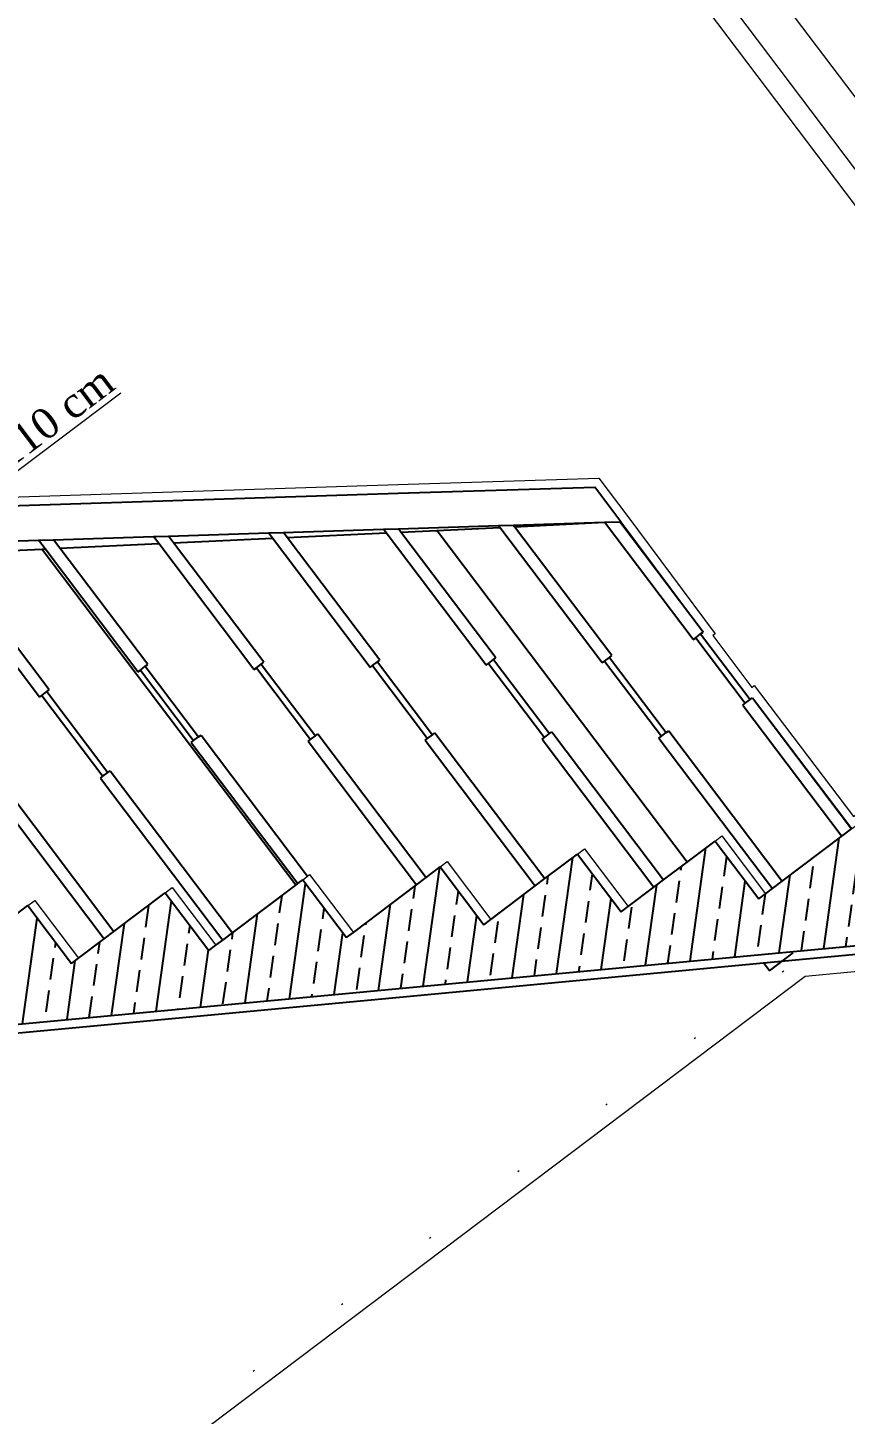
# Model space of a CAD drawing. Header units: millimetres. Extents: x 2232 to 85269, y -3593 to 5869.
# Drawn here: x 3842.9 to 3889.9, y 4358.1 to 4437.8 of the extents above; entities that cross this region are included whole.
import ezdxf

# ---------------------------------------------------------------- set-up
doc = ezdxf.new("R2010")
doc.units = ezdxf.units.MM
doc.linetypes.add('DOTX2', pattern=[0.5, 0, -0.5])
doc.layers.add('DOĞRAMA', color=33, linetype='Continuous')
doc.layers.add('Standart', color=7, linetype='Continuous')
for name, color, linetype, lineweight in [('iz', 1, 'DOTX2', 20), ('Kiris', 7, 'Continuous', 30), ('sıva iç', 21, 'Continuous', 0), ('yazı', 11, 'Continuous', 20), ('ölçü iç', 170, 'Continuous', 9), ('ÖLÇÜ İÇ', 7, 'Continuous', 9)]:
    doc.layers.add(name, color=color, linetype=linetype, lineweight=lineweight)
doc.styles.get("Standard").update_dxf_attribs({"font": 'arial.ttf'})
doc.styles.add('Times roman', font='times.ttf')
doc.dimstyles.new('zulay iç ölçü', dxfattribs={"dimtxt": 10, "dimasz": 5, "dimexe": 0.18, "dimexo": 0, "dimgap": 2, "dimtad": 3, "dimdec": 0, "dimzin": 0, "dimdsep": 46, "dimtxsty": 'Standard', "dimblk": 'ARCHTICK', "dimcen": 0.09, "dimse1": 1, "dimse2": 1, "dimadec": 0, "dimazin": 0, "dimtfac": 1, "dimtdec": 0, "dimtix": 1, "dimtofl": 0, "dimtmove": 0, "dimatfit": 3, "dimldrblk": 'ARCHTICK', "dimfxl": 1, "dimtolj": 1, "dimtzin": 0, "dimarcsym": 0})

# ---------------------------------------------------------------- blocks, each defined once
blk = doc.blocks.new('IDE991Entity4328')
at = {"layer": 'Standart', "linetype": 'Continuous', "lineweight": -3}
h = blk.add_hatch(dxfattribs=at)
h.set_pattern_fill('ANSI33', color=171, scale=40, style=0)
h.set_pattern_definition([(45, (0, 0), (-7.07107, 7.07107), []), (45, (7.071, 0), (-7.07107, 7.07107), [5, -2.5])])
h.paths.add_polyline_path([(936, 566.67), (963, 566.67), (963, 550), (990, 550), (990, 533.33), (1017, 533.33), (1017, 516.67), (1044, 516.67), (1044, 500), (1071, 500), (1071, 483.33), (1098, 483.33), (1098, 466.67), (1125, 466.67), (1125, 435), (909, 568.33), (909, 583.33), (936, 583.33)])
blk = doc.blocks.new('IDE991Entity4692')
at = {"layer": 'Standart', "color": 159, "linetype": 'Continuous', "lineweight": -3}
blk.add_lwpolyline([(1090, 452), (1090, 454.25)], dxfattribs=at)
blk = doc.blocks.new('IDE991Entity4693')
at = {"layer": 'Standart', "color": 159, "linetype": 'Continuous', "lineweight": -3}
blk.add_lwpolyline([(1090, 483.33), (1090, 578.91)], dxfattribs=at)
blk = doc.blocks.new('IDE991Entity4696')
at = {"layer": 'Standart', "color": 159, "linetype": 'Continuous', "lineweight": -3}
blk.add_lwpolyline([(1015, 533.33), (1015, 630.16)], dxfattribs=at)
blk = doc.blocks.new('IDE991Entity4701')
at = {"layer": 'Standart', "color": 134, "linetype": 'Continuous', "lineweight": -3}
blk.add_lwpolyline([(1121.94, 504.46), (1121.94, 466.67)], dxfattribs=at)
blk = doc.blocks.new('IDE991Entity4702')
at = {"layer": 'Standart', "color": 134, "linetype": 'Continuous', "lineweight": -3}
blk.add_lwpolyline([(1121.94, 504.46), (1122.65, 504.46)], dxfattribs=at)
blk = doc.blocks.new('IDE991Entity4703')
at = {"layer": 'Standart', "color": 134, "linetype": 'Continuous', "lineweight": -3}
blk.add_lwpolyline([(1122.65, 523.35), (1122.65, 504.46)], dxfattribs=at)
blk = doc.blocks.new('IDE991Entity4704')
at = {"layer": 'Standart', "color": 134, "linetype": 'Continuous', "lineweight": -3}
blk.add_lwpolyline([(1121.94, 523.35), (1121.94, 557.16)], dxfattribs=at)
blk = doc.blocks.new('IDE991Entity4705')
at = {"layer": 'Standart', "color": 134, "linetype": 'Continuous', "lineweight": -3}
blk.add_lwpolyline([(1121.94, 523.35), (1122.65, 523.35)], dxfattribs=at)
blk = doc.blocks.new('IDE991Entity4706')
at = {"layer": 'Standart', "color": 134, "linetype": 'Continuous', "lineweight": -3}
blk.add_lwpolyline([(1124.77, 504.46), (1124.77, 466.67)], dxfattribs=at)
blk = doc.blocks.new('IDE991Entity4707')
at = {"layer": 'Standart', "color": 134, "linetype": 'Continuous', "lineweight": -3}
blk.add_lwpolyline([(1124.06, 523.35), (1124.06, 504.46)], dxfattribs=at)
blk = doc.blocks.new('IDE991Entity4708')
at = {"layer": 'Standart', "color": 134, "linetype": 'Continuous', "lineweight": -3}
blk.add_lwpolyline([(1124.77, 523.35), (1124.77, 555.16)], dxfattribs=at)
blk = doc.blocks.new('IDE991Entity4709')
at = {"layer": 'Standart', "color": 134, "linetype": 'Continuous', "lineweight": -3}
blk.add_lwpolyline([(1101.99, 510), (1101.99, 466.67)], dxfattribs=at)
blk = doc.blocks.new('IDE991Entity4710')
at = {"layer": 'Standart', "color": 134, "linetype": 'Continuous', "lineweight": -3}
blk.add_lwpolyline([(1101.99, 510), (1102.69, 510)], dxfattribs=at)
blk = doc.blocks.new('IDE991Entity4711')
at = {"layer": 'Standart', "color": 134, "linetype": 'Continuous', "lineweight": -3}
blk.add_lwpolyline([(1102.69, 531.67), (1102.69, 510)], dxfattribs=at)
blk = doc.blocks.new('IDE991Entity4712')
at = {"layer": 'Standart', "color": 134, "linetype": 'Continuous', "lineweight": -3}
blk.add_lwpolyline([(1101.99, 531.67), (1101.99, 570.72)], dxfattribs=at)
blk = doc.blocks.new('IDE991Entity4713')
at = {"layer": 'Standart', "color": 134, "linetype": 'Continuous', "lineweight": -3}
blk.add_lwpolyline([(1101.99, 531.67), (1102.69, 531.67)], dxfattribs=at)
blk = doc.blocks.new('IDE991Entity4714')
at = {"layer": 'Standart', "color": 134, "linetype": 'Continuous', "lineweight": -3}
blk.add_lwpolyline([(1104.81, 510), (1104.81, 466.67)], dxfattribs=at)
blk = doc.blocks.new('IDE991Entity4715')
at = {"layer": 'Standart', "color": 134, "linetype": 'Continuous', "lineweight": -3}
blk.add_lwpolyline([(1104.11, 531.67), (1104.11, 510)], dxfattribs=at)
blk = doc.blocks.new('IDE991Entity4716')
at = {"layer": 'Standart', "color": 134, "linetype": 'Continuous', "lineweight": -3}
blk.add_lwpolyline([(1104.81, 531.67), (1104.81, 568.79)], dxfattribs=at)
blk = doc.blocks.new('IDE991Entity4717')
at = {"layer": 'Standart', "color": 134, "linetype": 'Continuous', "lineweight": -3}
blk.add_lwpolyline([(1080.39, 526), (1080.39, 483.33)], dxfattribs=at)
blk = doc.blocks.new('IDE991Entity4718')
at = {"layer": 'Standart', "color": 134, "linetype": 'Continuous', "lineweight": -3}
blk.add_lwpolyline([(1080.39, 526), (1081.09, 526)], dxfattribs=at)
blk = doc.blocks.new('IDE991Entity4719')
at = {"layer": 'Standart', "color": 134, "linetype": 'Continuous', "lineweight": -3}
blk.add_lwpolyline([(1081.09, 547.33), (1081.09, 526)], dxfattribs=at)
blk = doc.blocks.new('IDE991Entity4720')
at = {"layer": 'Standart', "color": 134, "linetype": 'Continuous', "lineweight": -3}
blk.add_lwpolyline([(1080.39, 547.33), (1080.39, 585.48)], dxfattribs=at)
blk = doc.blocks.new('IDE991Entity4721')
at = {"layer": 'Standart', "color": 134, "linetype": 'Continuous', "lineweight": -3}
blk.add_lwpolyline([(1080.39, 547.33), (1081.09, 547.33)], dxfattribs=at)
blk = doc.blocks.new('IDE991Entity4722')
at = {"layer": 'Standart', "color": 134, "linetype": 'Continuous', "lineweight": -3}
blk.add_lwpolyline([(1083.21, 526), (1083.21, 483.33)], dxfattribs=at)
blk = doc.blocks.new('IDE991Entity4723')
at = {"layer": 'Standart', "color": 134, "linetype": 'Continuous', "lineweight": -3}
blk.add_lwpolyline([(1082.51, 547.33), (1082.51, 526)], dxfattribs=at)
blk = doc.blocks.new('IDE991Entity4724')
at = {"layer": 'Standart', "color": 134, "linetype": 'Continuous', "lineweight": -3}
blk.add_lwpolyline([(1083.21, 547.33), (1083.21, 583.55)], dxfattribs=at)
blk = doc.blocks.new('IDE991Entity4725')
at = {"layer": 'Standart', "color": 134, "linetype": 'Continuous', "lineweight": -3}
blk.add_lwpolyline([(1058.79, 542), (1058.79, 500)], dxfattribs=at)
blk = doc.blocks.new('IDE991Entity4726')
at = {"layer": 'Standart', "color": 134, "linetype": 'Continuous', "lineweight": -3}
blk.add_lwpolyline([(1058.79, 542), (1059.49, 542)], dxfattribs=at)
blk = doc.blocks.new('IDE991Entity4727')
at = {"layer": 'Standart', "color": 134, "linetype": 'Continuous', "lineweight": -3}
blk.add_lwpolyline([(1059.49, 563), (1059.49, 542)], dxfattribs=at)
blk = doc.blocks.new('IDE991Entity4728')
at = {"layer": 'Standart', "color": 134, "linetype": 'Continuous', "lineweight": -3}
blk.add_lwpolyline([(1058.79, 563), (1058.79, 600.24)], dxfattribs=at)
blk = doc.blocks.new('IDE991Entity4729')
at = {"layer": 'Standart', "color": 134, "linetype": 'Continuous', "lineweight": -3}
blk.add_lwpolyline([(1058.79, 563), (1059.49, 563)], dxfattribs=at)
blk = doc.blocks.new('IDE991Entity4730')
at = {"layer": 'Standart', "color": 134, "linetype": 'Continuous', "lineweight": -3}
blk.add_lwpolyline([(1061.61, 542), (1061.61, 500)], dxfattribs=at)
blk = doc.blocks.new('IDE991Entity4731')
at = {"layer": 'Standart', "color": 134, "linetype": 'Continuous', "lineweight": -3}
blk.add_lwpolyline([(1060.91, 563), (1060.91, 542)], dxfattribs=at)
blk = doc.blocks.new('IDE991Entity4732')
at = {"layer": 'Standart', "color": 134, "linetype": 'Continuous', "lineweight": -3}
blk.add_lwpolyline([(1061.61, 563), (1061.61, 598.31)], dxfattribs=at)
blk = doc.blocks.new('IDE991Entity4733')
at = {"layer": 'Standart', "color": 134, "linetype": 'Continuous', "lineweight": -3}
blk.add_lwpolyline([(1037.19, 558), (1037.19, 516.67)], dxfattribs=at)
blk = doc.blocks.new('IDE991Entity4734')
at = {"layer": 'Standart', "color": 134, "linetype": 'Continuous', "lineweight": -3}
blk.add_lwpolyline([(1037.19, 558), (1037.89, 558)], dxfattribs=at)
blk = doc.blocks.new('IDE991Entity4735')
at = {"layer": 'Standart', "color": 134, "linetype": 'Continuous', "lineweight": -3}
blk.add_lwpolyline([(1037.89, 578.67), (1037.89, 558)], dxfattribs=at)
blk = doc.blocks.new('IDE991Entity4736')
at = {"layer": 'Standart', "color": 134, "linetype": 'Continuous', "lineweight": -3}
blk.add_lwpolyline([(1037.19, 578.67), (1037.19, 615)], dxfattribs=at)
blk = doc.blocks.new('IDE991Entity4737')
at = {"layer": 'Standart', "color": 134, "linetype": 'Continuous', "lineweight": -3}
blk.add_lwpolyline([(1037.19, 578.67), (1037.89, 578.67)], dxfattribs=at)
blk = doc.blocks.new('IDE991Entity4738')
at = {"layer": 'Standart', "color": 134, "linetype": 'Continuous', "lineweight": -3}
blk.add_lwpolyline([(1040.01, 558), (1040.01, 516.67)], dxfattribs=at)
blk = doc.blocks.new('IDE991Entity4739')
at = {"layer": 'Standart', "color": 134, "linetype": 'Continuous', "lineweight": -3}
blk.add_lwpolyline([(1039.31, 578.67), (1039.31, 558)], dxfattribs=at)
blk = doc.blocks.new('IDE991Entity4740')
at = {"layer": 'Standart', "color": 134, "linetype": 'Continuous', "lineweight": -3}
blk.add_lwpolyline([(1040.01, 578.67), (1040.01, 613.07)], dxfattribs=at)
blk = doc.blocks.new('IDE991Entity4741')
at = {"layer": 'Standart', "color": 134, "linetype": 'Continuous', "lineweight": -3}
blk.add_lwpolyline([(1015.59, 574), (1015.59, 533.33)], dxfattribs=at)
blk = doc.blocks.new('IDE991Entity4742')
at = {"layer": 'Standart', "color": 134, "linetype": 'Continuous', "lineweight": -3}
blk.add_lwpolyline([(1015.59, 574), (1016.29, 574)], dxfattribs=at)
blk = doc.blocks.new('IDE991Entity4743')
at = {"layer": 'Standart', "color": 134, "linetype": 'Continuous', "lineweight": -3}
blk.add_lwpolyline([(1016.29, 594.33), (1016.29, 574)], dxfattribs=at)
blk = doc.blocks.new('IDE991Entity4744')
at = {"layer": 'Standart', "color": 134, "linetype": 'Continuous', "lineweight": -3}
blk.add_lwpolyline([(1015.59, 594.33), (1015.59, 629.76)], dxfattribs=at)
blk = doc.blocks.new('IDE991Entity4745')
at = {"layer": 'Standart', "color": 134, "linetype": 'Continuous', "lineweight": -3}
blk.add_lwpolyline([(1015.59, 594.33), (1016.29, 594.33)], dxfattribs=at)
blk = doc.blocks.new('IDE991Entity4746')
at = {"layer": 'Standart', "color": 134, "linetype": 'Continuous', "lineweight": -3}
blk.add_lwpolyline([(1018.41, 574), (1018.41, 533.33)], dxfattribs=at)
blk = doc.blocks.new('IDE991Entity4747')
at = {"layer": 'Standart', "color": 134, "linetype": 'Continuous', "lineweight": -3}
blk.add_lwpolyline([(1017.71, 594.33), (1017.71, 574)], dxfattribs=at)
blk = doc.blocks.new('IDE991Entity4748')
at = {"layer": 'Standart', "color": 134, "linetype": 'Continuous', "lineweight": -3}
blk.add_lwpolyline([(1018.41, 594.33), (1018.41, 627.83)], dxfattribs=at)
blk = doc.blocks.new('IDE991Entity4749')
at = {"layer": 'Standart', "color": 134, "linetype": 'Continuous', "lineweight": -3}
blk.add_lwpolyline([(993.99, 580), (993.99, 533.33)], dxfattribs=at)
blk = doc.blocks.new('IDE991Entity4750')
at = {"layer": 'Standart', "color": 134, "linetype": 'Continuous', "lineweight": -3}
blk.add_lwpolyline([(993.99, 580), (994.69, 580)], dxfattribs=at)
blk = doc.blocks.new('IDE991Entity4751')
at = {"layer": 'Standart', "color": 134, "linetype": 'Continuous', "lineweight": -3}
blk.add_lwpolyline([(994.69, 603.33), (994.69, 580)], dxfattribs=at)
blk = doc.blocks.new('IDE991Entity4752')
at = {"layer": 'Standart', "color": 134, "linetype": 'Continuous', "lineweight": -3}
blk.add_lwpolyline([(993.99, 603.33), (993.99, 644.52)], dxfattribs=at)
blk = doc.blocks.new('IDE991Entity4753')
at = {"layer": 'Standart', "color": 134, "linetype": 'Continuous', "lineweight": -3}
blk.add_lwpolyline([(993.99, 603.33), (994.69, 603.33)], dxfattribs=at)
blk = doc.blocks.new('IDE991Entity4754')
at = {"layer": 'Standart', "color": 134, "linetype": 'Continuous', "lineweight": -3}
blk.add_lwpolyline([(996.81, 580), (996.81, 533.33)], dxfattribs=at)
blk = doc.blocks.new('IDE991Entity4755')
at = {"layer": 'Standart', "color": 134, "linetype": 'Continuous', "lineweight": -3}
blk.add_lwpolyline([(996.11, 603.33), (996.11, 580)], dxfattribs=at)
blk = doc.blocks.new('IDE991Entity4756')
at = {"layer": 'Standart', "color": 134, "linetype": 'Continuous', "lineweight": -3}
blk.add_lwpolyline([(996.81, 603.33), (996.81, 642.58)], dxfattribs=at)
blk = doc.blocks.new('IDE991Entity4757')
at = {"layer": 'Standart', "color": 134, "linetype": 'Continuous', "lineweight": -3}
blk.add_lwpolyline([(972.39, 596), (972.39, 550)], dxfattribs=at)
blk = doc.blocks.new('IDE991Entity4762')
at = {"layer": 'Standart', "color": 134, "linetype": 'Continuous', "lineweight": -3}
blk.add_lwpolyline([(975.21, 596), (975.21, 550)], dxfattribs=at)
blk = doc.blocks.new('IDE991Entity4799')
at = {"layer": 'Standart', "color": 134, "linetype": 'Continuous', "lineweight": -3}
blk.add_lwpolyline([(996.81, 642.58), (1015, 630.16)], dxfattribs=at)
blk = doc.blocks.new('IDE991Entity4800')
at = {"layer": 'Standart', "color": 134, "linetype": 'Continuous', "lineweight": -3}
blk.add_lwpolyline([(1018.41, 627.83), (1037.19, 615)], dxfattribs=at)
blk = doc.blocks.new('IDE991Entity4801')
at = {"layer": 'Standart', "color": 134, "linetype": 'Continuous', "lineweight": -3}
blk.add_lwpolyline([(1040.01, 613.07), (1058.79, 600.24)], dxfattribs=at)
blk = doc.blocks.new('IDE991Entity4802')
at = {"layer": 'Standart', "color": 134, "linetype": 'Continuous', "lineweight": -3}
blk.add_lwpolyline([(1061.61, 598.31), (1080.39, 585.48)], dxfattribs=at)
blk = doc.blocks.new('IDE991Entity4803')
at = {"layer": 'Standart', "color": 134, "linetype": 'Continuous', "lineweight": -3}
blk.add_lwpolyline([(1083.21, 583.55), (1090, 578.91)], dxfattribs=at)
blk = doc.blocks.new('IDE991Entity4804')
at = {"layer": 'Standart', "color": 134, "linetype": 'Continuous', "lineweight": -3}
blk.add_lwpolyline([(1104.81, 568.79), (1121.94, 557.16)], dxfattribs=at)
blk = doc.blocks.new('IDE991Entity4805')
at = {"layer": 'Standart', "color": 134, "linetype": 'Continuous', "lineweight": -3}
blk.add_lwpolyline([(1125, 555), (1125, 565)], dxfattribs=at)
blk = doc.blocks.new('IDE991Entity5400')
at = {"layer": 'Standart', "color": 159, "linetype": 'Continuous', "lineweight": -3}
blk.add_lwpolyline([(963, 566.67), (963, 550)], dxfattribs=at)
blk = doc.blocks.new('IDE991Entity5403')
at = {"layer": 'Standart', "color": 159, "linetype": 'Continuous', "lineweight": -3}
blk.add_lwpolyline([(990, 550), (990, 533.33)], dxfattribs=at)
blk = doc.blocks.new('IDE991Entity5404')
at = {"layer": 'Standart', "color": 159, "linetype": 'Continuous', "lineweight": -3}
blk.add_lwpolyline([(963, 550), (965, 550)], dxfattribs=at)
blk = doc.blocks.new('IDE991Entity5405')
at = {"layer": 'Standart', "color": 159, "linetype": 'Continuous', "lineweight": -3}
blk.add_lwpolyline([(965, 550), (972.39, 550)], dxfattribs=at)
blk = doc.blocks.new('IDE991Entity5406')
at = {"layer": 'Standart', "color": 159, "linetype": 'Continuous', "lineweight": -3}
blk.add_lwpolyline([(1017, 533.33), (1017, 516.67)], dxfattribs=at)
blk = doc.blocks.new('IDE991Entity5407')
at = {"layer": 'Standart', "color": 159, "linetype": 'Continuous', "lineweight": -3}
blk.add_lwpolyline([(990, 533.33), (992, 533.33)], dxfattribs=at)
blk = doc.blocks.new('IDE991Entity5408')
at = {"layer": 'Standart', "color": 159, "linetype": 'Continuous', "lineweight": -3}
blk.add_lwpolyline([(992, 533.33), (993.99, 533.33)], dxfattribs=at)
blk = doc.blocks.new('IDE991Entity5409')
at = {"layer": 'Standart', "color": 159, "linetype": 'Continuous', "lineweight": -3}
blk.add_lwpolyline([(1044, 516.67), (1044, 500)], dxfattribs=at)
blk = doc.blocks.new('IDE991Entity5410')
at = {"layer": 'Standart', "color": 159, "linetype": 'Continuous', "lineweight": -3}
blk.add_lwpolyline([(1017, 516.67), (1019, 516.67)], dxfattribs=at)
blk = doc.blocks.new('IDE991Entity5411')
at = {"layer": 'Standart', "color": 159, "linetype": 'Continuous', "lineweight": -3}
blk.add_lwpolyline([(1019, 516.67), (1037.19, 516.67)], dxfattribs=at)
blk = doc.blocks.new('IDE991Entity5412')
at = {"layer": 'Standart', "color": 159, "linetype": 'Continuous', "lineweight": -3}
blk.add_lwpolyline([(1071, 500), (1071, 483.33)], dxfattribs=at)
blk = doc.blocks.new('IDE991Entity5413')
at = {"layer": 'Standart', "color": 159, "linetype": 'Continuous', "lineweight": -3}
blk.add_lwpolyline([(1044, 500), (1046, 500)], dxfattribs=at)
blk = doc.blocks.new('IDE991Entity5414')
at = {"layer": 'Standart', "color": 159, "linetype": 'Continuous', "lineweight": -3}
blk.add_lwpolyline([(1046, 500), (1058.79, 500)], dxfattribs=at)
blk = doc.blocks.new('IDE991Entity5415')
at = {"layer": 'Standart', "color": 159, "linetype": 'Continuous', "lineweight": -3}
blk.add_lwpolyline([(1098, 483.33), (1098, 466.67)], dxfattribs=at)
blk = doc.blocks.new('IDE991Entity5416')
at = {"layer": 'Standart', "color": 159, "linetype": 'Continuous', "lineweight": -3}
blk.add_lwpolyline([(1071, 483.33), (1073, 483.33)], dxfattribs=at)
blk = doc.blocks.new('IDE991Entity5417')
at = {"layer": 'Standart', "color": 159, "linetype": 'Continuous', "lineweight": -3}
blk.add_lwpolyline([(1073, 483.33), (1080.39, 483.33)], dxfattribs=at)
blk = doc.blocks.new('IDE991Entity5419')
at = {"layer": 'Standart', "color": 159, "linetype": 'Continuous', "lineweight": -3}
blk.add_lwpolyline([(1098, 466.67), (1100, 466.67)], dxfattribs=at)
blk = doc.blocks.new('IDE991Entity5420')
at = {"layer": 'Standart', "color": 159, "linetype": 'Continuous', "lineweight": -3}
blk.add_lwpolyline([(1100, 466.67), (1101.99, 466.67)], dxfattribs=at)
blk = doc.blocks.new('IDE991Entity5421')
at = {"layer": 'Standart', "color": 159, "linetype": 'Continuous', "lineweight": -3}
blk.add_lwpolyline([(882, 585), (1125, 435)], dxfattribs=at)
blk = doc.blocks.new('IDE991Entity5664')
at = {"layer": 'Standart', "color": 163, "linetype": 'Continuous', "lineweight": 5}
blk.add_lwpolyline([(1098, 483.33), (1100, 483.33)], dxfattribs=at)
blk = doc.blocks.new('IDE991Entity5665')
at = {"layer": 'Standart', "color": 163, "linetype": 'Continuous', "lineweight": 5}
blk.add_lwpolyline([(1100, 483.33), (1100, 466.67)], dxfattribs=at)
blk = doc.blocks.new('IDE991Entity5666')
at = {"layer": 'Standart', "color": 163, "linetype": 'Continuous', "lineweight": 5}
blk.add_lwpolyline([(1071, 500), (1073, 500)], dxfattribs=at)
blk = doc.blocks.new('IDE991Entity5667')
at = {"layer": 'Standart', "color": 163, "linetype": 'Continuous', "lineweight": 5}
blk.add_lwpolyline([(1073, 500), (1073, 483.33)], dxfattribs=at)
blk = doc.blocks.new('IDE991Entity5668')
at = {"layer": 'Standart', "color": 163, "linetype": 'Continuous', "lineweight": 5}
blk.add_lwpolyline([(1044, 516.67), (1046, 516.67)], dxfattribs=at)
blk = doc.blocks.new('IDE991Entity5669')
at = {"layer": 'Standart', "color": 163, "linetype": 'Continuous', "lineweight": 5}
blk.add_lwpolyline([(1046, 516.67), (1046, 500)], dxfattribs=at)
blk = doc.blocks.new('IDE991Entity5670')
at = {"layer": 'Standart', "color": 163, "linetype": 'Continuous', "lineweight": 5}
blk.add_lwpolyline([(1017, 533.33), (1018.41, 533.33)], dxfattribs=at)
blk = doc.blocks.new('IDE991Entity5671')
at = {"layer": 'Standart', "color": 163, "linetype": 'Continuous', "lineweight": 5}
blk.add_lwpolyline([(1019, 533.33), (1019, 516.67)], dxfattribs=at)
blk = doc.blocks.new('IDE991Entity5672')
at = {"layer": 'Standart', "color": 163, "linetype": 'Continuous', "lineweight": 5}
blk.add_lwpolyline([(990, 550), (992, 550)], dxfattribs=at)
blk = doc.blocks.new('IDE991Entity5673')
at = {"layer": 'Standart', "color": 163, "linetype": 'Continuous', "lineweight": 5}
blk.add_lwpolyline([(992, 550), (992, 533.33)], dxfattribs=at)
blk = doc.blocks.new('IDE991Entity5674')
at = {"layer": 'Standart', "color": 163, "linetype": 'Continuous', "lineweight": 5}
blk.add_lwpolyline([(963, 566.67), (965, 566.67)], dxfattribs=at)
blk = doc.blocks.new('IDE991Entity5675')
at = {"layer": 'Standart', "color": 163, "linetype": 'Continuous', "lineweight": 5}
blk.add_lwpolyline([(965, 566.67), (965, 550)], dxfattribs=at)
blk = doc.blocks.new('IDE991Entity5863')
at = {"layer": 'Standart', "color": 11, "linetype": 'Continuous', "lineweight": -3}
blk.add_lwpolyline([(881.43, 583), (1015, 500.55)], dxfattribs=at)
blk = doc.blocks.new('IDE991Entity6134')
at = {"layer": 'Standart', "color": 134, "linetype": 'Continuous', "lineweight": -3}
blk.add_lwpolyline([(1122.65, 504.46), (1124.06, 504.46)], dxfattribs=at)
blk = doc.blocks.new('IDE991Entity6135')
at = {"layer": 'Standart', "color": 134, "linetype": 'Continuous', "lineweight": -3}
blk.add_lwpolyline([(1124.06, 504.46), (1124.77, 504.46)], dxfattribs=at)
blk = doc.blocks.new('IDE991Entity6136')
at = {"layer": 'Standart', "color": 134, "linetype": 'Continuous', "lineweight": -3}
blk.add_lwpolyline([(1122.65, 523.35), (1124.06, 523.35)], dxfattribs=at)
blk = doc.blocks.new('IDE991Entity6137')
at = {"layer": 'Standart', "color": 134, "linetype": 'Continuous', "lineweight": -3}
blk.add_lwpolyline([(1124.06, 523.35), (1124.77, 523.35)], dxfattribs=at)
blk = doc.blocks.new('IDE991Entity6138')
at = {"layer": 'Standart', "color": 134, "linetype": 'Continuous', "lineweight": -3}
blk.add_lwpolyline([(1102.69, 510), (1104.11, 510)], dxfattribs=at)
blk = doc.blocks.new('IDE991Entity6139')
at = {"layer": 'Standart', "color": 134, "linetype": 'Continuous', "lineweight": -3}
blk.add_lwpolyline([(1104.11, 510), (1104.81, 510)], dxfattribs=at)
blk = doc.blocks.new('IDE991Entity6140')
at = {"layer": 'Standart', "color": 134, "linetype": 'Continuous', "lineweight": -3}
blk.add_lwpolyline([(1101.99, 570.72), (1101.99, 571.25)], dxfattribs=at)
blk = doc.blocks.new('IDE991Entity6141')
at = {"layer": 'Standart', "color": 134, "linetype": 'Continuous', "lineweight": -3}
blk.add_lwpolyline([(1102.69, 531.67), (1104.11, 531.67)], dxfattribs=at)
blk = doc.blocks.new('IDE991Entity6142')
at = {"layer": 'Standart', "color": 134, "linetype": 'Continuous', "lineweight": -3}
blk.add_lwpolyline([(1104.11, 531.67), (1104.81, 531.67)], dxfattribs=at)
blk = doc.blocks.new('IDE991Entity6143')
at = {"layer": 'Standart', "color": 134, "linetype": 'Continuous', "lineweight": -3}
blk.add_lwpolyline([(1104.81, 568.79), (1104.81, 569.25)], dxfattribs=at)
blk = doc.blocks.new('IDE991Entity6144')
at = {"layer": 'Standart', "color": 134, "linetype": 'Continuous', "lineweight": -3}
blk.add_lwpolyline([(1081.09, 526), (1082.51, 526)], dxfattribs=at)
blk = doc.blocks.new('IDE991Entity6145')
at = {"layer": 'Standart', "color": 134, "linetype": 'Continuous', "lineweight": -3}
blk.add_lwpolyline([(1082.51, 526), (1083.21, 526)], dxfattribs=at)
blk = doc.blocks.new('IDE991Entity6146')
at = {"layer": 'Standart', "color": 134, "linetype": 'Continuous', "lineweight": -3}
blk.add_lwpolyline([(1080.39, 585.48), (1080.39, 586.5)], dxfattribs=at)
blk = doc.blocks.new('IDE991Entity6147')
at = {"layer": 'Standart', "color": 134, "linetype": 'Continuous', "lineweight": -3}
blk.add_lwpolyline([(1081.09, 547.33), (1082.51, 547.33)], dxfattribs=at)
blk = doc.blocks.new('IDE991Entity6148')
at = {"layer": 'Standart', "color": 134, "linetype": 'Continuous', "lineweight": -3}
blk.add_lwpolyline([(1082.51, 547.33), (1083.21, 547.33)], dxfattribs=at)
blk = doc.blocks.new('IDE991Entity6149')
at = {"layer": 'Standart', "color": 134, "linetype": 'Continuous', "lineweight": -3}
blk.add_lwpolyline([(1083.21, 583.55), (1083.21, 584.5)], dxfattribs=at)
blk = doc.blocks.new('IDE991Entity6150')
at = {"layer": 'Standart', "color": 134, "linetype": 'Continuous', "lineweight": -3}
blk.add_lwpolyline([(1059.49, 542), (1060.91, 542)], dxfattribs=at)
blk = doc.blocks.new('IDE991Entity6151')
at = {"layer": 'Standart', "color": 134, "linetype": 'Continuous', "lineweight": -3}
blk.add_lwpolyline([(1060.91, 542), (1061.61, 542)], dxfattribs=at)
blk = doc.blocks.new('IDE991Entity6152')
at = {"layer": 'Standart', "color": 134, "linetype": 'Continuous', "lineweight": -3}
blk.add_lwpolyline([(1058.79, 600.24), (1058.79, 601.75)], dxfattribs=at)
blk = doc.blocks.new('IDE991Entity6153')
at = {"layer": 'Standart', "color": 134, "linetype": 'Continuous', "lineweight": -3}
blk.add_lwpolyline([(1059.49, 563), (1060.91, 563)], dxfattribs=at)
blk = doc.blocks.new('IDE991Entity6154')
at = {"layer": 'Standart', "color": 134, "linetype": 'Continuous', "lineweight": -3}
blk.add_lwpolyline([(1060.91, 563), (1061.61, 563)], dxfattribs=at)
blk = doc.blocks.new('IDE991Entity6155')
at = {"layer": 'Standart', "color": 134, "linetype": 'Continuous', "lineweight": -3}
blk.add_lwpolyline([(1061.61, 598.31), (1061.61, 599.75)], dxfattribs=at)
blk = doc.blocks.new('IDE991Entity6156')
at = {"layer": 'Standart', "color": 134, "linetype": 'Continuous', "lineweight": -3}
blk.add_lwpolyline([(1037.89, 558), (1039.31, 558)], dxfattribs=at)
blk = doc.blocks.new('IDE991Entity6157')
at = {"layer": 'Standart', "color": 134, "linetype": 'Continuous', "lineweight": -3}
blk.add_lwpolyline([(1039.31, 558), (1040.01, 558)], dxfattribs=at)
blk = doc.blocks.new('IDE991Entity6158')
at = {"layer": 'Standart', "color": 134, "linetype": 'Continuous', "lineweight": -3}
blk.add_lwpolyline([(1037.19, 615), (1037.19, 617)], dxfattribs=at)
blk = doc.blocks.new('IDE991Entity6159')
at = {"layer": 'Standart', "color": 134, "linetype": 'Continuous', "lineweight": -3}
blk.add_lwpolyline([(1037.89, 578.67), (1039.31, 578.67)], dxfattribs=at)
blk = doc.blocks.new('IDE991Entity6160')
at = {"layer": 'Standart', "color": 134, "linetype": 'Continuous', "lineweight": -3}
blk.add_lwpolyline([(1039.31, 578.67), (1040.01, 578.67)], dxfattribs=at)
blk = doc.blocks.new('IDE991Entity6161')
at = {"layer": 'Standart', "color": 134, "linetype": 'Continuous', "lineweight": -3}
blk.add_lwpolyline([(1040.01, 613.07), (1040.01, 615)], dxfattribs=at)
blk = doc.blocks.new('IDE991Entity6162')
at = {"layer": 'Standart', "color": 134, "linetype": 'Continuous', "lineweight": -3}
blk.add_lwpolyline([(1016.29, 574), (1017.71, 574)], dxfattribs=at)
blk = doc.blocks.new('IDE991Entity6163')
at = {"layer": 'Standart', "color": 134, "linetype": 'Continuous', "lineweight": -3}
blk.add_lwpolyline([(1017.71, 574), (1018.41, 574)], dxfattribs=at)
blk = doc.blocks.new('IDE991Entity6164')
at = {"layer": 'Standart', "color": 134, "linetype": 'Continuous', "lineweight": -3}
blk.add_lwpolyline([(1015.59, 629.76), (1015.59, 632.25)], dxfattribs=at)
blk = doc.blocks.new('IDE991Entity6165')
at = {"layer": 'Standart', "color": 134, "linetype": 'Continuous', "lineweight": -3}
blk.add_lwpolyline([(1016.29, 594.33), (1017.71, 594.33)], dxfattribs=at)
blk = doc.blocks.new('IDE991Entity6166')
at = {"layer": 'Standart', "color": 134, "linetype": 'Continuous', "lineweight": -3}
blk.add_lwpolyline([(1017.71, 594.33), (1018.41, 594.33)], dxfattribs=at)
blk = doc.blocks.new('IDE991Entity6167')
at = {"layer": 'Standart', "color": 134, "linetype": 'Continuous', "lineweight": -3}
blk.add_lwpolyline([(1018.41, 627.83), (1018.41, 630.25)], dxfattribs=at)
blk = doc.blocks.new('IDE991Entity6168')
at = {"layer": 'Standart', "color": 134, "linetype": 'Continuous', "lineweight": -3}
blk.add_lwpolyline([(994.69, 580), (996.11, 580)], dxfattribs=at)
blk = doc.blocks.new('IDE991Entity6169')
at = {"layer": 'Standart', "color": 134, "linetype": 'Continuous', "lineweight": -3}
blk.add_lwpolyline([(996.11, 580), (996.81, 580)], dxfattribs=at)
blk = doc.blocks.new('IDE991Entity6171')
at = {"layer": 'Standart', "color": 134, "linetype": 'Continuous', "lineweight": -3}
blk.add_lwpolyline([(994.69, 603.33), (996.11, 603.33)], dxfattribs=at)
blk = doc.blocks.new('IDE991Entity6172')
at = {"layer": 'Standart', "color": 134, "linetype": 'Continuous', "lineweight": -3}
blk.add_lwpolyline([(996.11, 603.33), (996.81, 603.33)], dxfattribs=at)
blk = doc.blocks.new('IDE991Entity6206')
at = {"layer": 'Standart', "color": 134, "linetype": 'Continuous', "lineweight": -3}
blk.add_lwpolyline([(996.81, 645.5), (1015.59, 632.25)], dxfattribs=at)
blk = doc.blocks.new('IDE991Entity6207')
at = {"layer": 'Standart', "color": 134, "linetype": 'Continuous', "lineweight": -3}
blk.add_lwpolyline([(1015.59, 632.25), (1018.41, 630.25)], dxfattribs=at)
blk = doc.blocks.new('IDE991Entity6208')
at = {"layer": 'Standart', "color": 134, "linetype": 'Continuous', "lineweight": -3}
blk.add_lwpolyline([(1018.41, 630.25), (1037.19, 617)], dxfattribs=at)
blk = doc.blocks.new('IDE991Entity6209')
at = {"layer": 'Standart', "color": 134, "linetype": 'Continuous', "lineweight": -3}
blk.add_lwpolyline([(1037.19, 617), (1040.01, 615)], dxfattribs=at)
blk = doc.blocks.new('IDE991Entity6210')
at = {"layer": 'Standart', "color": 134, "linetype": 'Continuous', "lineweight": -3}
blk.add_lwpolyline([(1040.01, 615), (1058.79, 601.75)], dxfattribs=at)
blk = doc.blocks.new('IDE991Entity6211')
at = {"layer": 'Standart', "color": 134, "linetype": 'Continuous', "lineweight": -3}
blk.add_lwpolyline([(1058.79, 601.75), (1061.61, 599.75)], dxfattribs=at)
blk = doc.blocks.new('IDE991Entity6212')
at = {"layer": 'Standart', "color": 134, "linetype": 'Continuous', "lineweight": -3}
blk.add_lwpolyline([(1061.61, 599.75), (1080.39, 586.5)], dxfattribs=at)
blk = doc.blocks.new('IDE991Entity6213')
at = {"layer": 'Standart', "color": 134, "linetype": 'Continuous', "lineweight": -3}
blk.add_lwpolyline([(1080.39, 586.5), (1083.21, 584.5)], dxfattribs=at)
blk = doc.blocks.new('IDE991Entity6214')
at = {"layer": 'Standart', "color": 134, "linetype": 'Continuous', "lineweight": -3}
blk.add_lwpolyline([(1083.21, 584.5), (1101.99, 571.25)], dxfattribs=at)
blk = doc.blocks.new('IDE991Entity6215')
at = {"layer": 'Standart', "color": 134, "linetype": 'Continuous', "lineweight": -3}
blk.add_lwpolyline([(1101.99, 571.25), (1104.81, 569.25)], dxfattribs=at)
blk = doc.blocks.new('IDE991Entity6216')
at = {"layer": 'Standart', "color": 134, "linetype": 'Continuous', "lineweight": -3}
blk.add_lwpolyline([(1104.81, 569.25), (1121.94, 557.16)], dxfattribs=at)
blk = doc.blocks.new('IDE991Entity6217')
at = {"layer": 'Standart', "color": 134, "linetype": 'Continuous', "lineweight": -3}
blk.add_lwpolyline([(1121.94, 557.16), (1124.77, 555.16)], dxfattribs=at)
blk = doc.blocks.new('IDE991Entity6218')
at = {"layer": 'Standart', "color": 134, "linetype": 'Continuous', "lineweight": -3}
blk.add_lwpolyline([(1124.77, 555.16), (1125, 555)], dxfattribs=at)
blk = doc.blocks.new('IDE991Entity6220')
at = {"layer": 'Standart', "color": 134, "linetype": 'Continuous', "lineweight": -3}
blk.add_lwpolyline([(1015, 642.66), (1090, 589.71)], dxfattribs=at)
blk = doc.blocks.new('IDE991Entity6221')
at = {"layer": 'Standart', "color": 134, "linetype": 'Continuous', "lineweight": -3}
blk.add_lwpolyline([(1090, 589.71), (1125, 565)], dxfattribs=at)
blk = doc.blocks.new('IDE991Entity6222')
at = {"layer": 'Standart', "color": 134, "linetype": 'Continuous', "lineweight": -3}
blk.add_lwpolyline([(1015, 630.16), (1015.59, 629.76)], dxfattribs=at)
blk = doc.blocks.new('IDE991Entity6223')
at = {"layer": 'Standart', "color": 134, "linetype": 'Continuous', "lineweight": -3}
blk.add_lwpolyline([(1090, 578.91), (1101.99, 570.72)], dxfattribs=at)
blk = doc.blocks.new('IDE991Entity6234')
at = {"layer": 'Standart', "color": 159, "linetype": 'Continuous', "lineweight": -3}
blk.add_lwpolyline([(1090, 452), (1096.89, 452)], dxfattribs=at)
blk = doc.blocks.new('IDE991Entity6595')
at = {"layer": 'Standart', "color": 159, "linetype": 'Continuous', "lineweight": -3}
blk.add_lwpolyline([(953.61, 566.67), (963, 566.67)], dxfattribs=at)
blk = doc.blocks.new('IDE991Entity6596')
at = {"layer": 'Standart', "color": 159, "linetype": 'Continuous', "lineweight": -3}
blk.add_lwpolyline([(972.39, 550), (975.21, 550)], dxfattribs=at)
blk = doc.blocks.new('IDE991Entity6597')
at = {"layer": 'Standart', "color": 159, "linetype": 'Continuous', "lineweight": -3}
blk.add_lwpolyline([(975.21, 550), (990, 550)], dxfattribs=at)
blk = doc.blocks.new('IDE991Entity6598')
at = {"layer": 'Standart', "color": 159, "linetype": 'Continuous', "lineweight": -3}
blk.add_lwpolyline([(993.99, 533.33), (996.81, 533.33)], dxfattribs=at)
blk = doc.blocks.new('IDE991Entity6599')
at = {"layer": 'Standart', "color": 159, "linetype": 'Continuous', "lineweight": -3}
blk.add_lwpolyline([(996.81, 533.33), (1015, 533.33)], dxfattribs=at)
blk = doc.blocks.new('IDE991Entity6600')
at = {"layer": 'Standart', "color": 159, "linetype": 'Continuous', "lineweight": -3}
blk.add_lwpolyline([(1015, 533.33), (1015.59, 533.33)], dxfattribs=at)
blk = doc.blocks.new('IDE991Entity6601')
at = {"layer": 'Standart', "color": 159, "linetype": 'Continuous', "lineweight": -3}
blk.add_lwpolyline([(1015.59, 533.33), (1017, 533.33)], dxfattribs=at)
blk = doc.blocks.new('IDE991Entity6602')
at = {"layer": 'Standart', "color": 159, "linetype": 'Continuous', "lineweight": -3}
blk.add_lwpolyline([(1037.19, 516.67), (1040.01, 516.67)], dxfattribs=at)
blk = doc.blocks.new('IDE991Entity6603')
at = {"layer": 'Standart', "color": 159, "linetype": 'Continuous', "lineweight": -3}
blk.add_lwpolyline([(1040.01, 516.67), (1044, 516.67)], dxfattribs=at)
blk = doc.blocks.new('IDE991Entity6604')
at = {"layer": 'Standart', "color": 159, "linetype": 'Continuous', "lineweight": -3}
blk.add_lwpolyline([(1058.79, 500), (1061.61, 500)], dxfattribs=at)
blk = doc.blocks.new('IDE991Entity6605')
at = {"layer": 'Standart', "color": 159, "linetype": 'Continuous', "lineweight": -3}
blk.add_lwpolyline([(1061.61, 500), (1071, 500)], dxfattribs=at)
blk = doc.blocks.new('IDE991Entity6606')
at = {"layer": 'Standart', "color": 159, "linetype": 'Continuous', "lineweight": -3}
blk.add_lwpolyline([(1080.39, 483.33), (1083.21, 483.33)], dxfattribs=at)
blk = doc.blocks.new('IDE991Entity6607')
at = {"layer": 'Standart', "color": 159, "linetype": 'Continuous', "lineweight": -3}
blk.add_lwpolyline([(1083.21, 483.33), (1090, 483.33)], dxfattribs=at)
blk = doc.blocks.new('IDE991Entity6608')
at = {"layer": 'Standart', "color": 159, "linetype": 'Continuous', "lineweight": -3}
blk.add_lwpolyline([(1090, 483.33), (1098, 483.33)], dxfattribs=at)
blk = doc.blocks.new('IDE991Entity6609')
at = {"layer": 'Standart', "color": 159, "linetype": 'Continuous', "lineweight": -3}
blk.add_lwpolyline([(1101.99, 466.67), (1104.81, 466.67)], dxfattribs=at)
blk = doc.blocks.new('IDE991Entity6610')
at = {"layer": 'Standart', "color": 159, "linetype": 'Continuous', "lineweight": -3}
blk.add_lwpolyline([(1104.81, 466.67), (1121.94, 466.67)], dxfattribs=at)
blk = doc.blocks.new('IDE991Entity6611')
at = {"layer": 'Standart', "color": 159, "linetype": 'Continuous', "lineweight": -3}
blk.add_lwpolyline([(1121.94, 466.67), (1124.77, 466.67)], dxfattribs=at)
blk = doc.blocks.new('IDE991Entity6727')
at = {"layer": 'Standart', "color": 163, "linetype": 'Continuous', "lineweight": 5}
blk.add_lwpolyline([(1018.41, 533.33), (1019, 533.33)], dxfattribs=at)
blk = doc.blocks.new('IDE991Entity6752')
at = {"layer": 'Standart', "color": 11, "linetype": 'Continuous', "lineweight": -3}
blk.add_lwpolyline([(1015, 500.55), (1090, 454.25)], dxfattribs=at)
blk = doc.blocks.new('IDE991Entity6753')
at = {"layer": 'Standart', "color": 11, "linetype": 'Continuous', "lineweight": -3}
blk.add_lwpolyline([(1090, 454.25), (1125, 432.65)], dxfattribs=at)
blk = doc.blocks.new('TRRTYT')
at = {"layer": 'Standart'}
for name in ['IDE991Entity4752', 'IDE991Entity6206', 'IDE991Entity4756', 'IDE991Entity4799', 'IDE991Entity6220', 'IDE991Entity6164', 'IDE991Entity6207', 'IDE991Entity4696', 'IDE991Entity6222', 'IDE991Entity4744', 'IDE991Entity6167', 'IDE991Entity6208', 'IDE991Entity4748', 'IDE991Entity4800', 'IDE991Entity6158', 'IDE991Entity6209', 'IDE991Entity4736', 'IDE991Entity6161', 'IDE991Entity6210', 'IDE991Entity4740', 'IDE991Entity4801', 'IDE991Entity4753', 'IDE991Entity4751', 'IDE991Entity6171', 'IDE991Entity4755', 'IDE991Entity6172', 'IDE991Entity6152', 'IDE991Entity6211', 'IDE991Entity4728', 'IDE991Entity6155', 'IDE991Entity6212', 'IDE991Entity4732', 'IDE991Entity4802', 'IDE991Entity4757', 'IDE991Entity4762', 'IDE991Entity4745', 'IDE991Entity4743', 'IDE991Entity6165', 'IDE991Entity4747', 'IDE991Entity6166', 'IDE991Entity6221', 'IDE991Entity5421', 'IDE991Entity6146', 'IDE991Entity6213', 'IDE991Entity4720', 'IDE991Entity6149', 'IDE991Entity6214', 'IDE991Entity4724', 'IDE991Entity4803', 'IDE991Entity5863', 'IDE991Entity4328', 'IDE991Entity4749', 'IDE991Entity4750', 'IDE991Entity6168', 'IDE991Entity6169', 'IDE991Entity4754', 'IDE991Entity4737', 'IDE991Entity4735', 'IDE991Entity6159', 'IDE991Entity4739', 'IDE991Entity6160', 'IDE991Entity4693', 'IDE991Entity6223', 'IDE991Entity4741', 'IDE991Entity4742', 'IDE991Entity6162', 'IDE991Entity6163', 'IDE991Entity4746', 'IDE991Entity6140', 'IDE991Entity6215', 'IDE991Entity4712', 'IDE991Entity6143', 'IDE991Entity6216', 'IDE991Entity4716', 'IDE991Entity4804', 'IDE991Entity6595', 'IDE991Entity5400', 'IDE991Entity5674', 'IDE991Entity5675', 'IDE991Entity4805', 'IDE991Entity4729', 'IDE991Entity4727', 'IDE991Entity6153', 'IDE991Entity4731', 'IDE991Entity6154', 'IDE991Entity4733', 'IDE991Entity4734', 'IDE991Entity6156', 'IDE991Entity6157', 'IDE991Entity4738', 'IDE991Entity4704', 'IDE991Entity6217', 'IDE991Entity4708', 'IDE991Entity6218', 'IDE991Entity5404', 'IDE991Entity5405', 'IDE991Entity6596', 'IDE991Entity6597', 'IDE991Entity5403', 'IDE991Entity5672', 'IDE991Entity5673', 'IDE991Entity4721', 'IDE991Entity4719', 'IDE991Entity6147', 'IDE991Entity4723', 'IDE991Entity6148', 'IDE991Entity4725', 'IDE991Entity4726', 'IDE991Entity6150', 'IDE991Entity6151', 'IDE991Entity4730', 'IDE991Entity5407', 'IDE991Entity5408', 'IDE991Entity6598', 'IDE991Entity6599', 'IDE991Entity6600', 'IDE991Entity6601', 'IDE991Entity5406', 'IDE991Entity5670', 'IDE991Entity6727', 'IDE991Entity5671', 'IDE991Entity4713', 'IDE991Entity4711', 'IDE991Entity6141', 'IDE991Entity4715', 'IDE991Entity6142', 'IDE991Entity4717', 'IDE991Entity4718', 'IDE991Entity6144', 'IDE991Entity6145', 'IDE991Entity4722', 'IDE991Entity4705', 'IDE991Entity4703', 'IDE991Entity6136', 'IDE991Entity4707', 'IDE991Entity6137', 'IDE991Entity5410', 'IDE991Entity5411', 'IDE991Entity6602', 'IDE991Entity6603', 'IDE991Entity5409', 'IDE991Entity5668', 'IDE991Entity5669', 'IDE991Entity4709', 'IDE991Entity4710', 'IDE991Entity6138', 'IDE991Entity6139', 'IDE991Entity4714', 'IDE991Entity4701', 'IDE991Entity4702', 'IDE991Entity6134', 'IDE991Entity6135', 'IDE991Entity4706', 'IDE991Entity6752', 'IDE991Entity5413', 'IDE991Entity5414', 'IDE991Entity6604', 'IDE991Entity6605', 'IDE991Entity5412', 'IDE991Entity5666', 'IDE991Entity5667', 'IDE991Entity5416', 'IDE991Entity5417', 'IDE991Entity6606', 'IDE991Entity6607', 'IDE991Entity6608', 'IDE991Entity5415', 'IDE991Entity5664', 'IDE991Entity5665', 'IDE991Entity5419', 'IDE991Entity5420', 'IDE991Entity6609', 'IDE991Entity6610', 'IDE991Entity6611', 'IDE991Entity4692', 'IDE991Entity6753', 'IDE991Entity6234']:
    blk.add_blockref(name, (1034515.63, -397430.95), dxfattribs=at)
blk = doc.blocks.new('FGDGFDGDF')
at = {"layer": 'DOĞRAMA', "lineweight": 18}
for p, q in [((681313.93, -207243.09, -0.02), (681313.93, -207453.09)), ((681313.93, -207243.09, -0.02), (681313.93, -207453.09)), ((681308.93, -207248.09), (681308.93, -207453.09)), ((681298.93, -207258.09), (681298.93, -207443.09, 0.88))]:
    blk.add_line(p, q, dxfattribs=at)
blk = doc.blocks.new('_ArchTick')
at = {"color": 0, "linetype": 'ByBlock', "const_width": 0.15}
blk.add_lwpolyline([(-0.5, -0.5), (0.5, 0.5)], dxfattribs=at)
blk = doc.blocks.new('*D2449')
at = {"layer": 'Defpoints', "color": 0, "transparency": 16777216}
for p in [(661177.16, -127128.54), (661187, -127378.54), (661204.5, -127378.54)]:
    blk.add_point(p, dxfattribs=at)
at = {"layer": 'ÖLÇÜ İÇ', "color": 0, "lineweight": -2, "transparency": 16777216}
blk.add_line((661204.5, -127128.54), (661204.5, -127378.54), dxfattribs=at)
at = {"layer": 'ÖLÇÜ İÇ', "color": 0, "lineweight": -2, "transparency": 16777216, "xscale": 5, "yscale": 5, "zscale": 5}
for p, rotation in [((661204.5, -127128.54), 90), ((661204.5, -127378.54), 270)]:
    blk.add_blockref('_ArchTick', p, dxfattribs=dict(at, rotation=rotation))
at = {"layer": 'ÖLÇÜ İÇ', "color": 0, "transparency": 16777216, "insert": (661197.5, -127253.54), "char_height": 10, "attachment_point": 5, "rotation": 90}
blk.add_mtext('\\A1;250', dxfattribs=at)
blk = doc.blocks.new('DFGFDGHN')
at = {"layer": 'ÖLÇÜ İÇ'}
dim = blk.add_linear_dim(base=(661204.5, -127378.54), p1=(661177.16, -127128.54), p2=(661187, -127378.54), angle=90, dimstyle='zulay iç ölçü', dxfattribs=at)
dim.commit()
dim.dimension.update_dxf_attribs({"geometry": '*D2449', "text_midpoint": (661197.5, -127253.54)})
blk = doc.blocks.new('GHGFHGF')
at = {"layer": 'iz', "ltscale": 50}
blk.add_line((1293379.78, -409989.54), (1295709.78, -409989.54), dxfattribs=at)
at = {"layer": 'sıva iç'}
for points in [[(1294394.78, -409796.88), (1294469.78, -409849.83), (1294504.78, -409874.54), (1294504.78, -409884.54), (1294504.55, -409916.19), (1294503.84, -409916.19), (1294503.84, -409935.09), (1294504.55, -409935.09), (1294504.55, -409972.88), (1294504.78, -409972.88), (1294506.78, -409972.88), (1294506.78, -409989.54), (1294619.78, -409989.54), (1294694.78, -409989.54), (1294694.78, -409739.54), (1294694.78, -409739.54), (1294694.78, -409704.54), (1294504.78, -409704.54), (1294504.78, -409689.54), (1294164.78, -409689.54)], [(1294395.93, -409795.25), (1294470.93, -409848.2), (1294506.78, -409873.51), (1294506.78, -409884.55), (1294506.53, -409918.19), (1294505.84, -409918.19), (1294505.84, -409933.09), (1294506.55, -409933.09), (1294506.55, -409970.88), (1294508.78, -409970.88), (1294508.78, -409987.54), (1294619.78, -409987.54), (1294692.78, -409987.54), (1294692.78, -409741.54), (1294692.78, -409741.54), (1294692.78, -409706.54), (1294502.78, -409706.54), (1294502.78, -409689.54)]]:
    blk.add_lwpolyline(points, dxfattribs=at)
blk.add_lwpolyline([(1294690.78, -410043.54), (1294690.78, -410043.54), (1294690.78, -410010.54), (1294508.78, -410010.54), (1294508.78, -410014.06), (1294475.53, -409993.54), (1294173.78, -409993.54), (1294173.78, -410107.83), (1294293.85, -410131.65), (1294396.97, -410199.17), (1294471.97, -410248.28), (1294508.78, -410272.38), (1294508.78, -410284.56), (1294508.48, -410319.94), (1294507.8, -410319.94), (1294507.8, -410330.68), (1294508.51, -410330.68), (1294508.51, -410368.15), (1294510.78, -410368.15), (1294510.78, -410385.54), (1294619.78, -410385.54), (1294690.78, -410385.54)], close=True, dxfattribs=at)
at = {"layer": 'Kiris', "xscale": -1}
blk.add_blockref('FGDGFDGDF', (1975905.48, -202534.46), dxfattribs=at)
at = {"layer": 'sıva iç'}
blk.add_blockref('TRRTYT', (258864.14, -13008.59), dxfattribs=at)
at = {"layer": 'ölçü iç', "lineweight": 30}
blk.add_blockref('DFGFDGHN', (633427.38, -282611), dxfattribs=at)
at = {"layer": 'yazı', "style": 'Times roman'}
blk.add_text('%%UAlüminyum korkuluk h:110 cm', height=6.9967, dxfattribs=at).set_placement((1294296.78, -409790.21))
blk = doc.blocks.new('RRRR')
at = {"layer": 'sıva iç', "rotation": 37.05267661197627}
blk.add_blockref('GHGFHGF', (-156760.25, -889310.84), dxfattribs=at)

msp = doc.modelspace()

# ---------------------------------------------------------------- block references
at = {"layer": 'ÖLÇÜ İÇ', "xscale": 0.25, "yscale": 0.25, "zscale": 0.25}
msp.add_blockref('RRRR', (-276957.058, 113516.845), dxfattribs=at)

doc.saveas('drawing.dxf')
